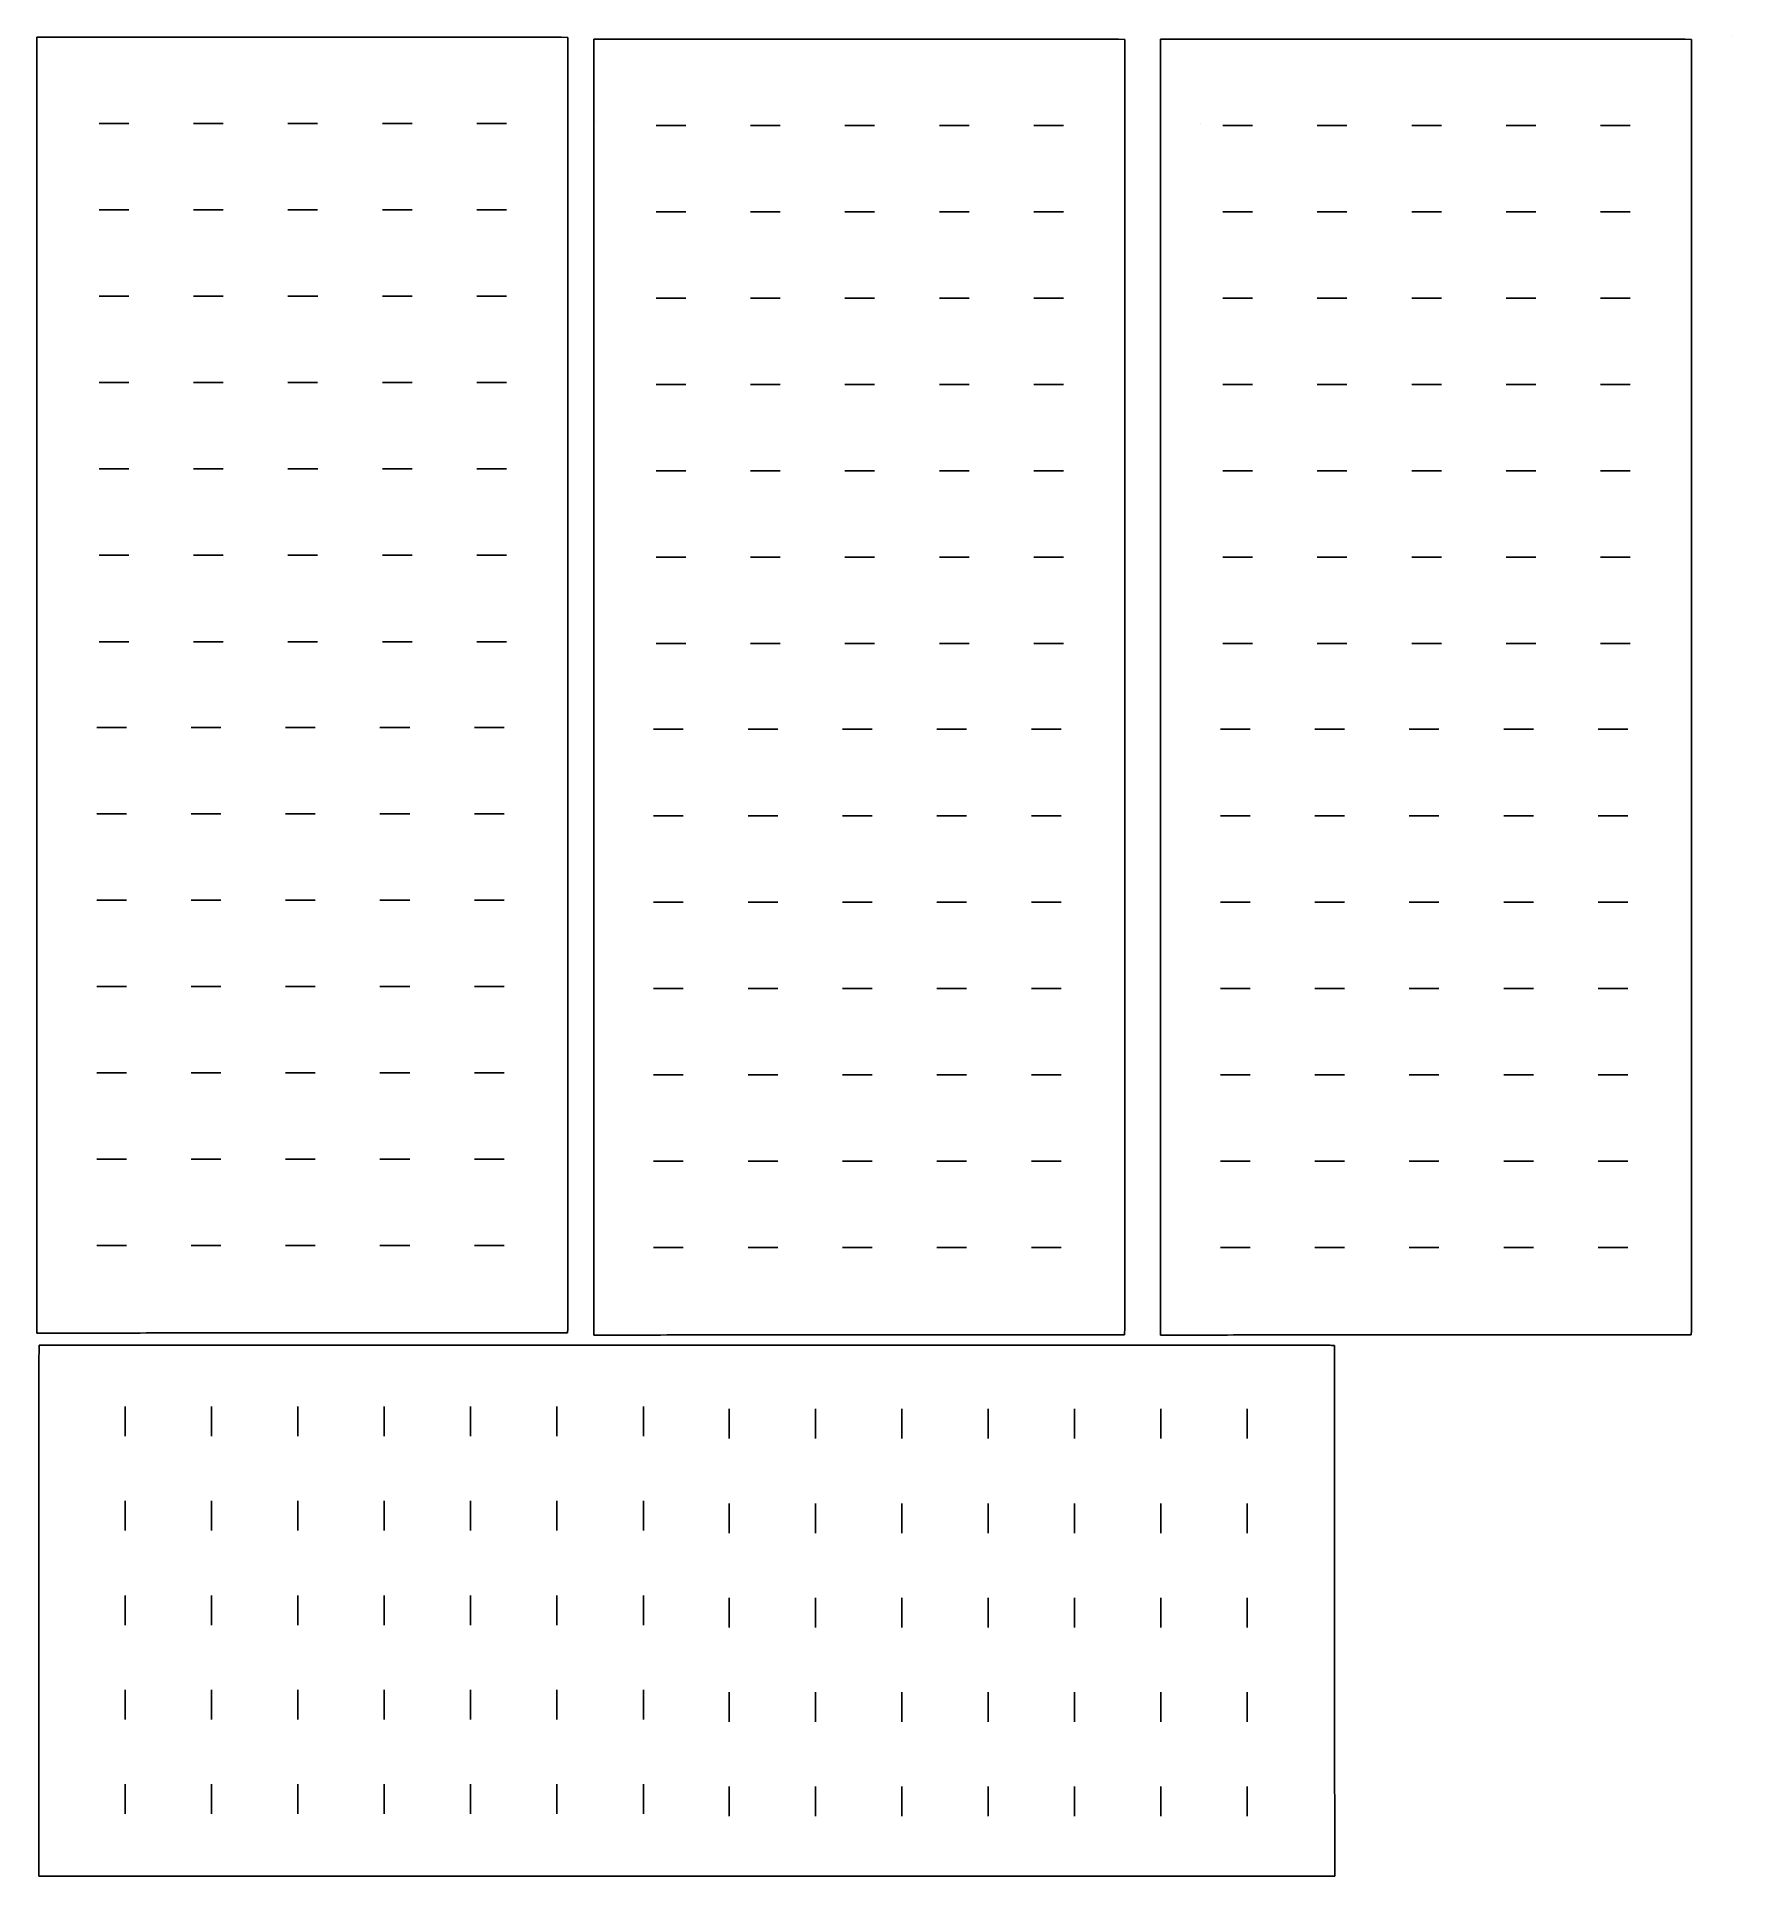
# Model space of a CAD drawing. Extents: x 12 to 241, y 67 to 316.
import ezdxf

# ---------------------------------------------------------------- set-up
doc = ezdxf.new("R2010")
doc.units = 0
doc.layers.get('0').update_dxf_attribs({"linetype": 'CONTINUOUS'})

msp = doc.modelspace()

# ---------------------------------------------------------------- linework, layer by layer
at = {"color": 7}
for points in [[(240.858887, 315.506806), (240.858887, 315.506806)], [(87.771111, 304.129722), (87.771111, 304.129722)], [(87.771111, 304.129722), (87.771111, 304.129722)], [(169.210002, 303.822806), (169.210002, 303.822806)], [(169.210002, 303.822806), (169.210002, 303.822806)]]:
    msp.add_lwpolyline(points, dxfattribs=at)
at = {"color": 1}
for points in [[(24.670794, 303.808864), (20.67052, 303.808864)], [(37.412507, 303.808864), (33.41116, 303.808864)], [(50.151171, 303.808328), (46.149824, 303.808864)], [(62.89548, 303.808864), (58.89498, 303.808864)], [(75.634709, 303.808864), (71.630258, 303.808864)], [(99.813533, 303.54428), (95.813033, 303.54428)], [(112.556149, 303.54428), (108.552544, 303.54428)], [(125.293967, 303.54428), (121.29262, 303.54428)], [(138.038276, 303.54428), (134.037776, 303.54428)], [(150.778351, 303.54428), (146.772207, 303.54428)], [(176.279104, 303.54428), (172.278887, 303.54428)], [(189.02172, 303.54428), (185.018398, 303.54428)], [(201.759538, 303.54428), (197.758191, 303.54428)], [(214.504129, 303.54428), (210.503629, 303.54428)], [(227.243922, 303.54428), (223.23806, 303.54428)], [(24.670794, 292.156444), (20.67052, 292.156444)], [(37.413353, 292.156444), (33.410031, 292.156444)], [(50.150324, 292.156444), (46.149824, 292.156444)], [(62.89548, 292.156444), (58.89498, 292.156444)], [(75.627653, 292.156444), (71.627153, 292.156444)], [(99.813533, 291.892002), (95.813316, 291.892002)], [(112.556149, 291.892002), (108.552544, 291.892002)], [(125.29312, 291.892002), (121.29262, 291.892002)], [(138.038276, 291.892002), (134.037776, 291.892002)], [(150.770449, 291.892002), (146.769949, 291.893131)], [(176.279104, 291.892002), (172.278887, 291.892002)], [(189.02172, 291.892002), (185.018398, 291.892002)], [(201.758691, 291.892002), (197.758191, 291.892002)], [(214.502718, 291.893131), (210.502782, 291.892002)], [(227.23602, 291.892002), (223.235238, 291.892002)], [(24.670794, 280.504053), (20.669448, 280.504053)], [(37.413353, 280.504053), (33.410031, 280.504053)], [(50.154276, 280.504053), (46.149824, 280.504053)], [(62.89548, 280.504053), (58.89498, 280.504053)], [(75.6285, 280.506593), (71.627436, 280.506593)], [(99.813533, 280.239329), (95.812187, 280.239329)], [(112.556149, 280.239329), (108.552544, 280.239329)], [(125.298482, 280.239329), (121.29262, 280.239329)], [(138.03884, 280.239329), (134.037493, 280.239329)], [(150.771296, 280.242151), (146.769949, 280.242433)], [(176.279104, 280.239329), (172.277758, 280.239329)], [(189.021156, 280.239329), (185.019244, 280.239329)], [(201.762924, 280.239329), (197.758191, 280.239329)], [(214.504129, 280.239329), (210.503629, 280.239329)], [(227.23602, 280.242151), (223.235238, 280.242151)], [(24.670794, 268.854484), (20.670238, 268.854484)], [(37.411378, 268.854484), (33.41116, 268.854484)], [(50.151171, 268.854484), (46.149824, 268.853356)], [(62.89548, 268.854484), (58.89498, 268.854484)], [(75.634709, 268.854484), (71.630258, 268.854484)], [(99.813533, 268.58976), (95.813033, 268.58976)], [(112.553327, 268.58976), (108.552544, 268.58976)], [(125.293967, 268.588913), (121.29262, 268.588913)], [(138.038276, 268.58976), (134.037776, 268.58976)], [(150.777504, 268.58976), (146.772771, 268.58976)], [(176.279104, 268.58976), (172.278604, 268.58976)], [(189.020027, 268.58976), (185.019244, 268.58976)], [(201.758691, 268.58976), (197.758191, 268.58976)], [(214.502718, 268.58976), (210.502782, 268.58976)], [(227.243922, 268.58976), (223.23806, 268.58976)], [(24.670794, 257.201811), (20.670238, 257.201811)], [(37.413353, 257.201811), (33.410031, 257.201811)], [(50.155687, 257.201811), (46.149824, 257.201811)], [(62.89548, 257.201811), (58.89498, 257.201811)], [(75.635556, 257.201811), (71.629693, 257.201811)], [(99.813533, 256.937087), (95.813033, 256.937087)], [(112.555302, 256.937087), (108.553673, 256.937087)], [(125.298482, 256.937087), (121.29262, 256.937087)], [(138.038276, 256.937087), (134.037776, 256.937087)], [(150.778351, 256.937087), (146.772207, 256.937087)], [(176.279104, 256.937087), (172.277758, 256.937087)], [(189.021156, 256.937087), (185.019244, 256.937087)], [(201.764053, 256.937087), (197.758191, 256.937087)], [(214.504693, 256.937087), (210.503347, 256.937087)], [(227.243922, 256.937087), (223.23806, 256.937087)], [(24.670794, 245.54942), (20.670238, 245.54942)], [(37.412507, 245.548573), (33.41116, 245.548573)], [(50.150324, 245.54942), (46.149824, 245.54942)], [(62.89548, 245.54942), (58.89498, 245.54942)], [(75.634709, 245.54942), (71.630258, 245.54942)], [(99.813533, 245.284978), (95.813033, 245.284978)], [(112.556149, 245.284978), (108.552544, 245.284978)], [(125.29312, 245.284978), (121.29262, 245.284978)], [(138.038276, 245.284978), (134.037776, 245.284978)], [(150.778351, 245.284978), (146.772207, 245.284978)], [(176.279104, 245.284978), (172.277758, 245.284413)], [(189.02172, 245.284978), (185.018398, 245.284978)], [(201.758691, 245.284978), (197.758191, 245.284978)], [(214.504693, 245.284978), (210.503347, 245.284978)], [(227.243358, 245.284413), (223.238624, 245.284978)], [(24.670794, 233.894489), (20.670238, 233.894489)], [(37.412507, 233.894489), (33.410031, 233.894489)], [(50.150324, 233.894489), (46.149824, 233.894489)], [(62.89548, 233.894489), (58.89498, 233.894489)], [(75.634709, 233.894771), (71.630258, 233.894771)], [(99.813533, 233.629764), (95.812187, 233.629764)], [(112.555302, 233.629764), (108.553673, 233.629764)], [(125.29312, 233.629764), (121.29262, 233.629764)], [(138.038276, 233.629764), (134.037776, 233.629764)], [(150.777504, 233.629764), (146.772771, 233.629764)], [(176.279104, 233.629764), (172.277758, 233.629764)], [(189.02172, 233.629764), (185.018398, 233.629764)], [(201.758691, 233.629764), (197.758191, 233.629764)], [(214.504693, 233.629764), (210.503347, 233.629764)], [(227.243922, 233.629764), (223.23806, 233.629764)], [(24.342711, 222.336924), (20.339502, 222.336924)], [(37.082589, 222.336924), (33.079267, 222.336924)], [(49.8221, 222.336924), (45.824422, 222.336924)], [(62.567538, 222.336924), (58.561676, 222.336924)], [(75.304791, 222.336924), (71.304291, 222.336924)], [(99.484744, 222.072764), (95.483116, 222.071636)], [(112.225384, 222.072482), (108.22178, 222.072482)], [(124.964896, 222.072482), (120.967218, 222.072482)], [(137.710333, 222.072482), (133.704471, 222.072482)], [(150.448716, 222.072764), (146.447087, 222.072764)], [(175.951162, 222.072482), (171.948122, 222.072482)], [(188.692367, 222.072482), (184.687633, 222.072482)], [(201.430749, 222.072482), (197.432789, 222.072482)], [(214.175622, 222.072482), (210.171453, 222.072482)], [(226.913158, 222.072482), (222.912658, 222.072482)], [(24.342203, 210.684816), (20.340574, 210.684816)], [(37.084, 210.684816), (33.080113, 210.684816)], [(49.824922, 210.684816), (45.824422, 210.684816)], [(62.567538, 210.684816), (58.561676, 210.685098)], [(75.302251, 210.687638), (71.298929, 210.687638)], [(99.485309, 210.420373), (95.482269, 210.420373)], [(112.225384, 210.420373), (108.22178, 210.420373)], [(124.968, 210.420373), (120.966653, 210.420373)], [(137.710333, 210.420373), (133.704471, 210.420373)], [(150.445047, 210.422913), (146.441442, 210.422913)], [(175.951162, 210.420373), (171.948122, 210.420373)], [(188.691238, 210.420373), (184.687633, 210.420373)], [(201.433289, 210.420373), (197.432789, 210.420373)], [(214.175622, 210.420373), (210.171453, 210.420373)], [(226.911464, 210.422913), (222.906731, 210.422913)], [(24.342711, 199.032424), (20.339502, 199.032424)], [(37.082589, 199.032424), (33.082089, 199.032424)], [(49.8221, 199.032424), (45.824422, 199.032424)], [(62.567538, 199.032424), (58.561676, 199.032424)], [(75.302251, 199.034964), (71.298364, 199.034964)], [(99.485309, 198.7677), (95.482269, 198.7677)], [(112.225384, 198.7677), (108.224602, 198.7677)], [(124.964896, 198.7677), (120.967218, 198.7677)], [(137.710333, 198.7677), (133.704471, 198.7677)], [(150.445047, 198.770522), (146.441442, 198.770522)], [(175.951162, 198.7677), (171.948122, 198.7677)], [(188.691238, 198.7677), (184.690173, 198.7677)], [(201.430749, 198.767982), (197.432789, 198.767982)], [(214.175622, 198.7677), (210.171453, 198.7677)], [(226.9109, 198.770522), (222.907296, 198.770522)], [(24.342711, 187.385396), (20.339502, 187.385396)], [(37.084, 187.385396), (33.082653, 187.385396)], [(49.822382, 187.385396), (45.823858, 187.385396)], [(62.567538, 187.385396), (58.561676, 187.385396)], [(75.309024, 187.385396), (71.304573, 187.385396)], [(99.484744, 187.120671), (95.483116, 187.120671)], [(112.225384, 187.120671), (108.224602, 187.120671)], [(124.964896, 187.120671), (120.967218, 187.120671)], [(137.710333, 187.120671), (133.704471, 187.120671)], [(150.452949, 187.120671), (146.446804, 187.120671)], [(175.951162, 187.120671), (171.948122, 187.120671)], [(188.691238, 187.120671), (184.690173, 187.120671)], [(201.430749, 187.120671), (197.432789, 187.120671)], [(214.175904, 187.120671), (210.170324, 187.120671)], [(226.91852, 187.120671), (222.912376, 187.120671)], [(24.342203, 175.727642), (20.340574, 175.727642)], [(37.082589, 175.727642), (33.082089, 175.727642)], [(49.8221, 175.727642), (45.824422, 175.727642)], [(62.567538, 175.7299), (58.561676, 175.727642)], [(75.304791, 175.727642), (71.304291, 175.727642)], [(99.485309, 175.462918), (95.482269, 175.462918)], [(112.226513, 175.462918), (108.225167, 175.462918)], [(124.965178, 175.462918), (120.967218, 175.462918)], [(137.710051, 175.46574), (133.7056, 175.462918)], [(150.447587, 175.462918), (146.447087, 175.462918)], [(175.951162, 175.462918), (171.948122, 175.462918)], [(188.692367, 175.462918), (184.690738, 175.462918)], [(201.430749, 175.462918), (197.432789, 175.462918)], [(214.175904, 175.46574), (210.170324, 175.462918)], [(226.91344, 175.462918), (222.912376, 175.462918)], [(24.342711, 164.074687), (20.339502, 164.074687)], [(37.084, 164.074687), (33.082653, 164.074687)], [(49.8221, 164.074687), (45.824422, 164.074687)], [(62.567538, 164.074687), (58.561676, 164.074687)], [(75.304791, 164.074687), (71.304291, 164.074687)], [(99.485309, 163.810527), (95.482269, 163.810527)], [(112.226513, 163.810527), (108.225167, 163.810527)], [(124.965178, 163.810527), (120.967218, 163.810527)], [(137.710333, 163.810527), (133.704471, 163.810527)], [(150.447587, 163.810527), (146.446804, 163.810527)], [(175.951727, 163.810527), (171.948969, 163.810527)], [(188.691238, 163.810527), (184.690173, 163.810527)], [(201.430749, 163.810527), (197.432789, 163.810527)], [(214.175904, 163.810527), (210.170324, 163.810527)], [(226.91344, 163.810527), (222.912376, 163.810527)], [(24.342711, 152.4254), (20.339502, 152.4254)], [(37.082589, 152.4254), (33.079267, 152.4254)], [(49.822382, 152.4254), (45.823858, 152.4254)], [(62.567538, 152.4254), (58.561676, 152.4254)], [(75.304791, 152.4254), (71.304291, 152.4254)], [(99.484744, 152.160958), (95.483116, 152.160958)], [(112.226513, 152.160958), (108.222627, 152.160958)], [(124.964896, 152.160958), (120.967218, 152.160958)], [(137.710333, 152.160958), (133.704471, 152.160958)], [(150.447587, 152.160958), (146.446804, 152.160958)], [(175.951162, 152.160958), (171.948122, 152.160958)], [(188.692367, 152.160958), (184.68848, 152.160958)], [(201.430749, 152.160958), (197.432789, 152.160958)], [(214.175904, 152.160958), (210.170324, 152.160958)], [(226.914287, 152.160958), (222.912658, 152.160958)], [(24.184864, 130.712351), (24.184864, 126.707053)], [(35.836578, 130.704731), (35.836578, 126.704231)], [(47.485582, 130.704731), (47.485582, 126.704231)], [(59.137409, 130.712351), (59.137409, 126.707053)], [(70.788953, 130.712351), (70.788953, 126.707053)], [(82.441344, 130.712069), (82.44078, 126.707336)], [(94.094864, 130.712351), (94.094864, 126.707053)], [(105.651864, 130.381869), (105.651864, 126.381369)], [(117.300869, 130.380176), (117.300869, 126.375724)], [(128.952413, 130.379047), (128.952413, 126.376007)], [(140.601418, 130.387231), (140.601418, 126.381087)], [(152.258607, 130.382151), (152.258607, 126.381087)], [(163.910433, 130.382151), (163.910433, 126.381087)], [(175.559156, 130.382716), (175.559156, 126.381369)], [(24.184864, 117.973122), (24.184864, 113.972904)], [(35.835167, 117.971993), (35.836578, 113.97234)], [(47.488404, 117.973122), (47.488404, 113.972904)], [(59.137409, 117.971993), (59.137409, 113.97234)], [(70.788953, 117.973969), (70.788953, 113.972904)], [(82.44078, 117.973969), (82.44078, 113.972904)], [(94.094864, 117.973969), (94.094864, 113.972904)], [(105.651864, 117.644898), (105.651864, 113.640729)], [(117.303409, 117.644898), (117.303409, 113.640729)], [(128.955236, 117.644898), (128.955236, 113.640729)], [(140.601418, 117.645462), (140.601418, 113.6396)], [(152.255784, 117.645462), (152.258607, 113.6396)], [(163.910433, 117.645462), (163.910433, 113.6396)], [(175.559156, 117.645462), (175.559156, 113.6396)], [(24.184864, 105.229378), (24.184864, 101.228596)], [(35.836578, 105.228531), (35.836578, 101.228596)], [(47.488404, 105.232482), (47.488404, 101.228596)], [(59.137409, 105.228531), (59.137409, 101.228596)], [(70.788953, 105.233893), (70.788953, 101.228596)], [(82.44078, 105.228531), (82.44078, 101.228596)], [(94.095147, 105.228531), (94.095147, 101.228596)], [(105.651864, 104.900871), (105.651864, 100.902911)], [(117.303409, 104.903411), (117.303409, 100.902911)], [(128.954953, 104.900871), (128.954953, 100.902911)], [(140.601418, 104.900871), (140.601418, 100.902911)], [(152.258607, 104.900871), (152.258607, 100.902911)], [(163.910433, 104.900871), (163.910433, 100.902911)], [(175.559156, 104.900871), (175.559156, 100.902911)], [(24.184864, 92.492689), (24.184864, 88.489367)], [(35.836578, 92.492689), (35.836578, 88.489367)], [(47.488404, 92.49156), (47.488404, 88.490213)], [(59.137409, 92.490713), (59.137409, 88.490213)], [(70.788953, 92.49156), (70.788953, 88.490213)], [(82.44078, 92.492689), (82.44078, 88.489367)], [(94.094864, 92.492689), (94.094864, 88.489367)], [(105.651864, 92.163053), (105.651864, 88.158884)], [(117.303409, 92.161642), (117.303409, 88.158884)], [(128.955236, 92.161642), (128.955236, 88.161424)], [(140.601418, 92.161642), (140.601418, 88.161424)], [(152.258607, 92.163053), (152.258607, 88.161707)], [(163.910433, 92.161642), (163.910433, 88.161424)], [(175.559156, 92.163053), (175.559156, 88.159449)], [(24.184864, 79.750638), (24.184864, 75.750702)], [(35.836578, 79.750638), (35.836578, 75.750702)], [(47.488404, 79.750638), (47.488404, 75.749573)], [(59.137409, 79.750638), (59.137409, 75.75042)], [(70.788953, 79.750638), (70.788953, 75.749573)], [(82.44078, 79.750638), (82.441344, 75.749573)], [(94.094864, 79.750638), (94.094864, 75.749573)], [(105.651864, 79.422696), (105.651864, 75.419656)], [(117.303409, 79.422696), (117.303409, 75.419656)], [(128.955236, 79.422696), (128.955236, 75.419656)], [(140.601418, 79.422696), (140.601418, 75.419656)], [(152.258607, 79.422696), (152.258607, 75.419656)], [(163.910433, 79.42326), (163.910433, 75.420784)], [(175.559156, 79.422696), (175.559156, 75.419656)]]:
    msp.add_lwpolyline(points, dxfattribs=at)
at = {"color": 7}
for points, knots in [([(63.837538, 315.469242), (58.106571, 315.469242), (46.64467, 315.469242), (29.451833, 315.469242), (17.989963, 315.469242), (12.259028, 315.469242)], [0, 0, 0, 0, 17.192899, 34.385705, 51.57851, 51.57851, 51.57851, 51.57851]), ([(12.259028, 315.469242), (12.259028, 296.040389), (12.259028, 257.182451), (12.259028, 198.895622), (12.259028, 160.037646), (12.259028, 140.608756)], [0, 0, 0, 0, 58.286557, 116.573816, 174.860486, 174.860486, 174.860486, 174.860486]), ([(83.895918, 315.427162), (81.667221, 315.445305), (77.209873, 315.48159), (70.523655, 315.465388), (66.066244, 315.467957), (63.837538, 315.469242)], [0, 0, 0, 0, 6.686263, 13.372389, 20.058516, 20.058516, 20.058516, 20.058516]), ([(83.895918, 143.082433), (83.895918, 162.231804), (83.895918, 200.53072), (83.895918, 257.978963), (83.895918, 296.277835), (83.895918, 315.427162)], [0, 0, 0, 0, 57.448113, 114.896747, 172.344729, 172.344729, 172.344729, 172.344729]), ([(138.980333, 315.204658), (133.249344, 315.204658), (121.787387, 315.204658), (104.594503, 315.204658), (93.132609, 315.204658), (87.401682, 315.204658)], [0, 0, 0, 0, 17.192967, 34.385872, 51.578651, 51.578651, 51.578651, 51.578651]), ([(87.401682, 315.204658), (87.401682, 295.775797), (87.401682, 256.917883), (87.401682, 198.631101), (87.401682, 159.773181), (87.401682, 140.344313)], [0, 0, 0, 0, 58.286583, 116.573743, 174.860345, 174.860345, 174.860345, 174.860345]), ([(159.038713, 315.162325), (156.809996, 315.180457), (152.352606, 315.21672), (145.666388, 315.201041), (141.208997, 315.203453), (138.980333, 315.204658)], [0, 0, 0, 0, 6.686326, 13.372515, 20.058517, 20.058517, 20.058517, 20.058517]), ([(215.445904, 315.20384), (209.714978, 315.20406), (198.253083, 315.204501), (181.0602, 315.204652), (169.598242, 315.204656), (163.867253, 315.204658)], [0, 0, 0, 0, 17.192779, 34.385684, 51.578651, 51.578651, 51.578651, 51.578651]), ([(163.867253, 315.204658), (163.867253, 295.775797), (163.867253, 256.917883), (163.867253, 198.631101), (163.867253, 159.773181), (163.867253, 140.344313)], [0, 0, 0, 0, 58.286583, 116.573743, 174.860345, 174.860345, 174.860345, 174.860345]), ([(235.504567, 315.162579), (233.275845, 315.18072), (228.818427, 315.217001), (222.132116, 315.200647), (217.674635, 315.202776), (215.445904, 315.20384)], [0, 0, 0, 0, 6.686336, 13.372598, 20.058798, 20.058798, 20.058798, 20.058798]), ([(159.038713, 142.817991), (159.038713, 161.967295), (159.038713, 200.266109), (159.038713, 257.71422), (159.038713, 296.013028), (159.038713, 315.162325)], [0, 0, 0, 0, 57.447911, 114.896442, 172.344334, 172.344334, 172.344334, 172.344334]), ([(235.504567, 142.817144), (235.504567, 161.96665), (235.504567, 200.265635), (235.504567, 257.714113), (235.504567, 296.013086), (235.504567, 315.162579)], [0, 0, 0, 0, 57.448516, 114.896956, 172.345435, 172.345435, 172.345435, 172.345435]), ([(83.8454, 140.635284), (83.871736, 140.905366), (83.924592, 141.447406), (83.886776, 142.2645), (83.892872, 142.809887), (83.895918, 143.082433)], [0, 0, 0, 0, 0.812993, 1.63164, 2.449406, 2.449406, 2.449406, 2.449406]), ([(158.988196, 140.370842), (159.014532, 140.640881), (159.067387, 141.182838), (159.029568, 141.999933), (159.035666, 142.545361), (159.038713, 142.817991)], [0, 0, 0, 0, 0.812868, 1.63139, 2.449407, 2.449407, 2.449407, 2.449407]), ([(235.454049, 140.370842), (235.480311, 140.640872), (235.533012, 141.182752), (235.495201, 141.999556), (235.501446, 142.544713), (235.504567, 142.817144)], [0, 0, 0, 0, 0.812823, 1.631125, 2.448547, 2.448547, 2.448547, 2.448547]), ([(12.259028, 140.608756), (16.635296, 140.615162), (25.387828, 140.627976), (38.51667, 140.634352), (47.269238, 140.640242), (51.645538, 140.643187)], [0, 0, 0, 0, 13.128816, 26.257625, 39.386527, 39.386527, 39.386527, 39.386527]), ([(51.645538, 140.643187), (55.22298, 140.642264), (62.378261, 140.640419), (73.111548, 140.637826), (80.267394, 140.636132), (83.8454, 140.635284)], [0, 0, 0, 0, 10.732326, 21.465844, 32.199863, 32.199863, 32.199863, 32.199863]), ([(87.401682, 140.344313), (91.777938, 140.350644), (100.530467, 140.363306), (113.659262, 140.36963), (122.411795, 140.375518), (126.788051, 140.378462)], [0, 0, 0, 0, 13.12878, 26.257614, 39.386385, 39.386385, 39.386385, 39.386385]), ([(126.788051, 140.378462), (130.365559, 140.377657), (137.520931, 140.376048), (148.254312, 140.373257), (155.410186, 140.371647), (158.988196, 140.370842)], [0, 0, 0, 0, 10.732525, 21.466116, 32.200145, 32.200145, 32.200145, 32.200145]), ([(163.867253, 140.344313), (168.243436, 140.350703), (176.995819, 140.363481), (190.124331, 140.36968), (198.876655, 140.375535), (203.252776, 140.378462)], [0, 0, 0, 0, 13.12856, 26.257175, 39.385539, 39.385539, 39.385539, 39.385539]), ([(187.348707, 138.922196), (187.078613, 138.948383), (186.536662, 139.000928), (185.71987, 138.963071), (185.174774, 138.969312), (184.902404, 138.972431)], [0, 0, 0, 0, 0.812996, 1.631299, 2.448532, 2.448532, 2.448532, 2.448532]), ([(203.252776, 140.378462), (206.830758, 140.377657), (213.986659, 140.376048), (224.720417, 140.373257), (231.876192, 140.371647), (235.454049, 140.370842)], [0, 0, 0, 0, 10.733946, 21.467704, 32.201274, 32.201274, 32.201274, 32.201274]), ([(12.567271, 138.972431), (12.549128, 136.743849), (12.512844, 132.286731), (12.52918, 125.600796), (12.527048, 121.143551), (12.525982, 118.914898)], [0, 0, 0, 0, 6.685918, 13.3717, 20.057669, 20.057669, 20.057669, 20.057669]), ([(184.902404, 138.972431), (165.75403, 138.972431), (127.457316, 138.972431), (70.012272, 138.972431), (31.715602, 138.972431), (12.567271, 138.972431)], [0, 0, 0, 0, 57.445124, 114.890141, 172.335134, 172.335134, 172.335134, 172.335134]), ([(187.340804, 106.722616), (187.341669, 110.300409), (187.343397, 117.455934), (187.346114, 128.189128), (187.347843, 135.344527), (187.348707, 138.922196)], [0, 0, 0, 0, 10.733382, 21.466575, 32.199581, 32.199581, 32.199581, 32.199581]), ([(12.525982, 118.914898), (12.525769, 113.184365), (12.525344, 101.723174), (12.525197, 84.531325), (12.525194, 73.070009), (12.525192, 67.339351)], [0, 0, 0, 0, 17.191598, 34.383572, 51.575547, 51.575547, 51.575547, 51.575547]), ([(187.375236, 67.339351), (187.36877, 71.715338), (187.35584, 80.467289), (187.349589, 93.595049), (187.343733, 102.346816), (187.340804, 106.722616)], [0, 0, 0, 0, 13.127975, 26.255879, 39.383281, 39.383281, 39.383281, 39.383281]), ([(12.525192, 67.339351), (31.952891, 67.339351), (70.808502, 67.339351), (129.09185, 67.339351), (167.947499, 67.339351), (187.375236, 67.339351)], [0, 0, 0, 0, 58.283097, 116.566834, 174.850044, 174.850044, 174.850044, 174.850044])]:
    msp.add_open_spline(points, degree=3, knots=knots, dxfattribs=at)

doc.saveas('drawing.dxf')
